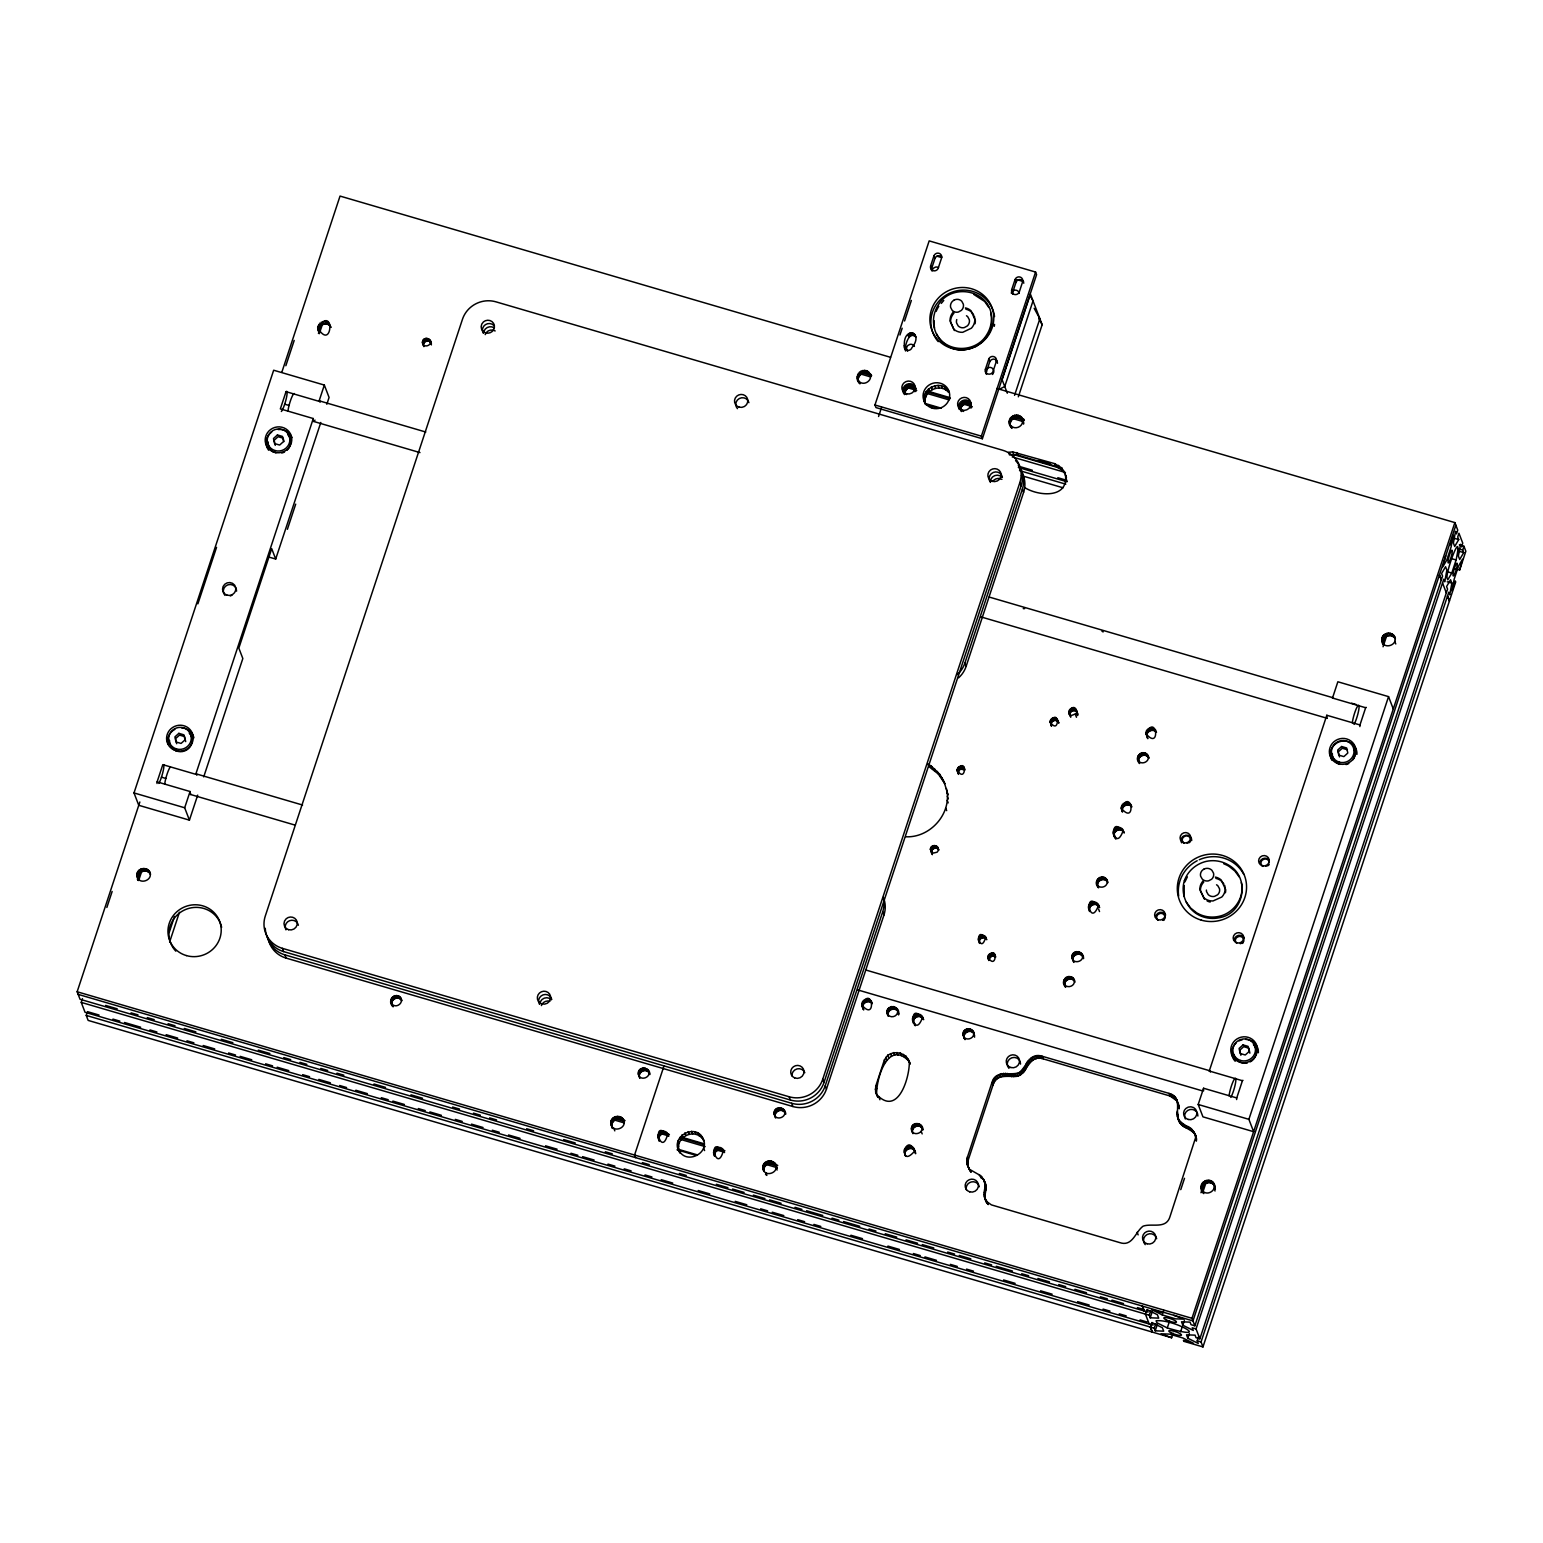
<?xml version="1.0" encoding="UTF-8"?>
<svg xmlns="http://www.w3.org/2000/svg" width="1543" height="1543" viewBox="0 0 1543 1543"><rect width="100%" height="100%" fill="white"/><g stroke="black" fill="none" stroke-linecap="round" stroke-linejoin="round"><path stroke-width="1.5" d="M861.708 1004.859C872.451 983.45 876.81 1023.086 861.708 1004.859L863.694 1009.951L862.036 1006.171M871.313 1001.06L872.316 1003.664C868.96 998.9 860.705 1003.355 863.019 1008.775M887.032 1012.285L888.363 1016.201C881.497 1005.708 900.823 1002.815 898.605 1014.928L897.312 1009.662M897.602 1012.324C897.004 1016.741 890.639 1018.419 888.035 1014.773C887.36 1009.045 896.329 1006.788 898.315 1012.266M922.656 1017.068C913.475 1042.779 906.705 997.279 923.659 1019.672L921.981 1015.892M922.984 1018.496C919.628 1013.732 911.392 1018.206 913.707 1023.607L912.376 1019.692M963.044 1034.543C962.427 1027.021 974.231 1027.117 974.327 1034.524C971.646 1027.464 960.402 1033.598 965.031 1039.635L963.044 1034.543L964.375 1038.458M963.372 1035.854C965.687 1042.104 975.928 1038.053 973.324 1031.92M1063.706 982.216L1065.692 987.308C1057.688 979.091 1073.523 970.991 1074.989 982.197M1064.034 983.527C1066.039 989.044 1075.124 986.671 1074.314 980.904C1070.803 976.333 1062.761 980.731 1065.036 986.131M1082.202 954.712C1085.057 961.694 1072.674 964.915 1071.922 957.354C1071.575 948.926 1084.305 950.623 1083.514 958.627L1081.527 953.535M1072.925 959.939C1072.115 954.172 1081.18 951.8 1083.205 957.316M1098.635 904.989C1089.454 930.699 1082.685 885.181 1099.619 907.593L1097.96 903.812M1098.963 906.416C1095.607 901.652 1087.371 906.127 1089.667 911.527L1088.355 907.612M1096.572 882.75L1098.558 887.842C1090.515 879.78 1106.408 871.351 1107.835 882.731L1106.177 878.951M1096.899 884.062C1098.905 889.578 1107.99 887.206 1107.16 881.439C1103.669 876.868 1095.626 881.265 1097.883 886.666M1123.265 830.385C1114.104 856.095 1107.334 810.596 1124.268 832.989L1122.61 829.227M1123.613 831.812C1120.257 827.048 1112.002 831.523 1114.316 836.923L1113.004 833.027M1121.221 808.146C1131.964 786.737 1136.323 826.392 1121.221 808.146L1122.533 812.062L1121.53 809.458M1122.205 810.75C1121.51 805.677 1128.859 802.765 1131.829 806.95L1130.826 804.347M1137.654 758.423L1139.621 763.515C1131.598 755.453 1147.491 747.024 1148.918 758.404L1147.259 754.623M1148.262 757.227C1144.906 752.463 1136.651 756.919 1138.965 762.338M1145.851 733.561C1156.614 712.133 1160.953 751.788 1145.851 733.561L1147.838 738.653L1147.182 737.477M1146.854 736.165C1146.16 731.073 1153.508 728.18 1156.478 732.366L1155.476 729.762M905.992 836.788C930.66 837.868 952.571 812.872 946.399 788.531M968.155 1166.932L971.126 1172.275L967.48 1165.389L966.921 1158.716L991.995 1082.453C995.775 1069.299 1009.932 1075.934 1018.939 1072.713C1026.693 1067.139 1029.393 1051.863 1042.335 1056.299L1169.015 1093.389C1182.845 1096.899 1174.782 1111.481 1178.698 1120.469C1181.996 1129.842 1197.908 1128.762 1196.326 1141.087C1197.599 1127.721 1182.517 1127.181 1177.695 1117.884M969.158 1169.536L967.75 1164.695L968.348 1159.661L992.998 1085.057C996.778 1071.903 1010.916 1078.538 1019.942 1075.317C1027.696 1069.743 1030.396 1054.448 1043.338 1058.903L1170.018 1095.993L1176.885 1100.834L1179.199 1108.8L1178.216 1106.196M1195.324 1138.483L1170.057 1216.424C1166.277 1229.578 1152.139 1222.963 1143.112 1226.164C1135.359 1231.738 1132.658 1247.033 1119.717 1242.597L991.416 1204.89L987.25 1201.958L984.588 1197.677L985.09 1184.31L983.682 1179.469L980.461 1175.573L970.142 1169.671M987.25 1201.958L988.253 1204.562C980.943 1198.004 989.121 1188.476 984.357 1181.012M1178.698 1120.469L1177.155 1111.191M1050.011 721.7C1059.81 706.559 1059.713 736.532 1050.011 721.7L1051.535 726.232C1048.604 721.372 1057.456 717.669 1058.884 723.166L1057.476 719.617M875.633 1091.981L877.89 1097.343L875.633 1091.981L875.71 1086.233L884.39 1059.945L887.804 1055.161L893.609 1052.654L900.283 1053.059L906.03 1056.28L910.312 1064.072L908.056 1058.71M876.636 1094.585C876.135 1078.634 887.919 1039.191 909.058 1061.314M1198.737 1336.257L1197.233 1340.828L1198.255 1343.452L1187.821 1338.225L1186.509 1334.811L1195.073 1335.158L1196.037 1337.704L1199.856 1338.823L1447.565 589.098L1446.582 586.552L1450.555 579.744L1451.867 583.158L1449.745 594.807L1448.761 592.203L1201.052 1341.947L1202.961 1346.923L1183.809 1341.311L1183.442 1340.327L1193.414 1343.259L1182.98 1338.032L1169.652 1334.136L1161.088 1333.788L1171.658 1337.742L88.144 1020.405L86.234 1015.41L87.469 1011.649L99.041 1015.043M1456.11 559.955C1463.516 524.543 1446.003 569.926 1447.025 577.969L1447.797 579.859L1451.789 573.032L1456.11 559.955L1451.481 558.605M775.396 1164.174C779.909 1172.487 764.923 1178.042 762.956 1168.784C761.104 1158.947 777.19 1158.292 776.978 1168.36L774.393 1162.805M762.956 1168.784L763.959 1171.388C762.377 1165.139 771.172 1160.625 775.396 1165.409M1184.214 885.528L1184.175 896.483M149.497 871.776C154.011 880.089 139.005 885.624 137.057 876.366C135.07 867.61 149.613 865.372 150.5 874.38L148.514 870.406M137.057 876.366L138.639 880.552C135.012 874.129 144.714 867.532 149.517 873.01M317.646 327.637C335.082 303.142 332.652 353.077 317.646 327.637L319.362 333.519L322.468 324.261M331.224 327.347C328.37 321.58 318.765 323.856 318.649 330.241L320.327 325.631M422.435 342.083C423.071 336.085 431.944 338.129 431.346 343.896C430.169 338.322 421.162 341.659 423.881 346.635L422.435 342.083C422.493 348.776 432.831 345.825 429.996 340.328M390.861 1001.831L393.118 1006.808C384.901 999.459 399.463 989.429 401.816 1000.771L400.023 997.067M392.327 1005.708C389.434 1000.558 397.187 995.293 401.026 999.671M623.372 1119.659C627.885 1127.972 612.88 1133.507 610.932 1124.249C608.945 1115.493 623.507 1113.255 624.375 1122.262L622.388 1118.289M610.932 1124.249L612.513 1128.434C608.887 1121.992 618.589 1115.415 623.391 1120.893M648.349 1070.668C651.975 1077.323 639.959 1081.759 638.397 1074.333C637.008 1066.117 650.336 1066.194 649.815 1074.545L647.578 1069.569M638.397 1074.333L639.863 1078.21C636.97 1073.06 644.743 1067.795 648.561 1072.173M667.791 1133.642C661.176 1160.336 650.162 1115.242 668.794 1136.246L667 1132.543M657.839 1137.307L659.305 1141.164C656.392 1136.034 664.165 1130.768 668.003 1135.147M677.898 1147.278L680.058 1153.045C668.023 1136.651 698.111 1121.125 703.782 1140.701L700.811 1135.359M678.881 1149.863C675.776 1137.384 693.347 1128.377 701.814 1137.963M679.055 1150.442C686.442 1165.312 710.918 1152.717 702.779 1138.098M857.387 378.286L859.952 383.841C850.386 375.142 867.687 363.241 870.831 376.299L868.844 372.326M858.969 382.471C855.343 376.048 865.044 369.452 869.847 374.93M723.532 1149.959C716.916 1176.673 705.903 1131.578 724.535 1152.563L722.741 1148.86M713.58 1153.624L714.583 1156.228C713.329 1151.232 720.369 1147.645 723.744 1151.464M906.609 394.564C897.66 387.254 915.809 379.52 915.713 391.536L913.456 386.579M904.294 391.343L905.297 393.947C904.044 388.952 911.084 385.345 914.459 389.183M784.172 1110.459C787.779 1117.093 775.763 1121.53 774.2 1114.123C772.812 1105.907 786.139 1105.965 785.638 1114.316L783.381 1109.359M774.2 1114.123L775.666 1117.981C772.773 1112.85 780.546 1107.585 784.384 1111.963M914.575 391.633L914.247 387.679M937.141 407.853L925.569 404.459C917.275 389.897 941.886 377.244 949.234 392.134M924.353 401.315L925.356 403.919C922.232 391.44 939.803 382.413 948.27 391.999L947.267 389.395M963.604 411.441C952.127 405.77 971.048 394.449 971.454 407.873L969.197 402.897M960.035 407.68L961.501 411.537C958.608 406.388 966.362 401.122 970.2 405.5M970.316 407.95L969.988 403.996M1009.99 424.402L1011.977 428.375C1000.983 417.208 1024.417 407.815 1023.568 424.094L1021.852 418.23M1010.993 427.006C1006.48 418.693 1021.485 413.158 1023.433 422.416M930.352 849.286C930.41 844.908 937.411 844.137 938.26 848.496A4.012 3.877 -21 0 1 937.025 852.218L933.11 853.125L930.352 849.286L932.377 854.668M937.315 846.721L938.896 850.135C936.678 845.68 929.349 849.46 931.779 853.838M957.084 769.841C967.538 755.125 966.072 785.098 957.084 769.841L958.164 773.448M1022.565 421.49C1022.43 427.083 1014.715 429.938 1010.974 425.772M958.087 772.445L960.247 769.128L965.031 769.88L964.047 767.276M914.633 1151.117C897.447 1170.867 906.146 1127.277 915.635 1153.72L914.054 1148.493M904.102 1152.158L905.567 1156.035C901.961 1149.381 913.957 1144.964 915.52 1152.37M921.46 1126.12C925.067 1132.774 913.07 1137.191 911.508 1129.785C910.119 1121.568 923.428 1121.645 922.926 1129.977L920.67 1125.021M911.508 1129.785L912.974 1133.661C910.061 1128.512 917.834 1123.246 921.672 1127.624M985.765 937.102C979.844 957.586 973.459 921.904 986.768 939.706L985.186 936.273M1018.341 467.49L1066.927 481.725L1065.461 474.993C1068.566 498.948 1038.227 496.132 1024.783 487.627M978.301 939.841L979.651 943.409C977.471 939.552 983.296 935.598 986.17 938.877M987.809 956.911C998.263 942.214 996.817 972.186 987.809 956.911L988.889 960.537L987.886 957.933M988.812 959.515L991.956 955.85L995.756 956.949L994.772 954.365M1076.609 712.962C1060.292 723.686 1075.124 694.022 1077.593 715.566L1076.358 710.011M1077.708 713.56C1076.725 708.642 1068.682 710.532 1069.897 715.354L1068.894 712.75M1201.206 1188.052L1203.771 1193.607C1193.626 1183.712 1213.627 1172.873 1215.228 1187.647L1212.663 1182.092M1202.788 1192.238C1199.162 1185.795 1208.863 1179.218 1213.666 1184.696M1202.769 1191.003C1207.552 1196.481 1217.273 1189.884 1213.647 1183.462M1394.371 636.43C1398.884 644.743 1383.878 650.278 1381.93 641.02C1379.963 632.244 1394.506 630.007 1395.373 639.033L1393.387 635.06M1381.93 641.02L1382.933 643.605C1381.371 637.375 1390.166 632.861 1394.39 637.664M197.697 795.108L189.423 820.143L138.754 805.292L134.01 792.928L273.67 370.224L324.339 385.075L329.083 397.438L326.827 404.266M197.87 603.872L216.541 547.36M1150.75 1310.643L1149.226 1315.215L1150.229 1317.799L1158.697 1318.146L1157.385 1314.732L1147.066 1309.563L1148.031 1312.09L80.043 999.266L77.15 991.763L139.854 801.994M281.868 372.133L340.039 196.077L890.504 357.301M106.853 907.477L112.138 891.488M285.841 365.73L294.192 340.444M1155.746 1323.663L1154.222 1328.234L1155.225 1330.818L1163.692 1331.165L1162.38 1327.751L1152.062 1322.582L1153.026 1325.109L85.039 1012.285L81.239 1002.391L82.473 998.63M157.039 783.497A10.705 1.736 -73.7 0 1 157.116 781.877L162.806 764.653L195.749 774.297A10.705 1.736 -73.7 0 1 196.829 775.28M320.057 402.299A10.705 1.736 -73.7 0 0 318.977 401.315L286.034 391.671L280.344 408.895L313.287 418.539A10.705 1.736 -73.7 0 0 315.003 420.101M137.385 879.375L140.413 870.233M137.751 880.359L140.779 871.216M318.437 333.481L321.465 324.319M138.754 880.301L141.782 871.139M189.423 820.143L184.678 807.78L190.059 791.52L157.116 781.877M195.749 774.297L313.287 418.539M318.977 401.315L324.339 385.075M203.715 776.881L242.83 658.514L238.837 648.099L271.703 548.652L275.696 559.048L268.791 557.023M275.696 559.048L320.809 422.473M287.384 529.307L295.697 504.137M169.209 932.473L174.494 916.465M169.614 942.04L179.432 912.279M874.958 404.98L929.175 240.882L1035.584 272.05L1036.587 274.654L982.37 438.752L875.961 407.583L874.958 404.98L981.367 436.148L982.37 438.752M899.935 334.985L902.173 328.235M904.564 320.983L911.354 300.461M664.03 1065.866L634.559 1155.032L635.562 1157.636M878.565 416.494L881.593 407.352M930.641 265.859L933.978 255.81A4.012 3.877 -21 0 1 939.07 253.322A4.012 3.877 -21 0 1 941.5 258.24L938.24 268.077A4.012 3.877 -21 0 1 933.206 270.7A4.012 3.877 -21 0 1 930.641 265.859L931.644 268.443A4.012 3.877 -21 0 0 931.548 270.469M931.644 268.443L934.962 258.414L933.978 255.81M985.437 369.163L988.793 359.018A4.012 3.877 -21 0 1 993.962 356.664A4.012 3.877 -21 0 1 996.257 361.66L993.036 371.4A4.012 3.877 -21 0 1 988.002 374.004A4.012 3.877 -21 0 1 985.437 369.163L986.44 371.767A4.012 3.877 -21 0 0 986.324 373.792M986.44 371.767L989.796 361.621L988.793 359.018M981.367 436.148L1035.584 272.05M1014.561 395.355L1039.866 318.745L1034.157 308.291M1018.341 396.802L1042.161 324.705L1030.415 294.134L1002.14 379.752L1007.309 393.214M823.943 1082.588L822.708 1079.329L1019.865 482.554A26.752 25.826 -21 0 0 1002.738 450.267L496.017 301.849A26.752 25.826 -21 0 0 462.456 319.305L265.28 916.06A26.752 25.826 -21 0 0 282.408 948.347L283.661 951.607L790.402 1100.024A26.752 25.826 -21 0 0 823.943 1082.588L1021.119 485.814A26.752 25.826 -21 0 0 1015.564 460.566M268.328 939.243A26.752 25.826 -21 0 0 286.149 958.107L792.89 1106.524A26.752 25.826 -21 0 0 826.45 1089.088L825.196 1085.828L882.712 911.778A26.752 25.826 -21 0 0 883.425 898.354M957.354 674.561A26.752 25.826 -21 0 0 964.857 663.124L1022.373 489.073A26.752 25.826 -21 0 0 1018.284 465.523M826.45 1089.088L883.946 915.038A26.752 25.826 -21 0 0 883.31 897.312M958.608 677.821A26.752 25.826 -21 0 0 966.111 666.383L1023.607 492.313A26.752 25.826 -21 0 0 1019.537 468.783M1366.211 707.369A10.705 1.736 -73.7 0 0 1365.651 707.736L1332.496 698.034L1337.858 681.775L1388.546 696.626L1248.885 1119.331L1253.63 1131.694L1202.942 1116.843L1198.197 1104.479L1203.579 1088.239L1236.734 1097.941A10.705 1.736 -73.7 0 0 1236.637 1099.561M1210.348 1071.999A10.705 1.736 -73.7 0 0 1209.268 1071.016L1326.806 715.258L1359.962 724.959A10.705 1.736 -73.7 0 0 1359.865 726.599M1180.761 1189.634L1184.503 1178.331M1146.642 1310.316L1145.388 1314.077L1149.207 1323.99M1150.229 1317.799L1152.486 1310.952M1151.907 1322.544L1150.403 1327.115L1152.293 1332.072L1150.384 1327.076L1151.618 1323.335M1155.225 1330.818L1157.481 1323.952M1200.975 1192.739L1204.003 1183.577M1382.412 643.566L1385.44 634.404M1202.113 1191.427L1205.141 1182.285M1382.798 644.55L1385.826 635.388M1173.818 1315.292L1184.117 1319.169L1175.592 1318.841L1162.284 1314.925L1163.808 1310.354M1203.116 1191.37L1206.144 1182.208M1383.049 646.768L1386.829 635.33M1236.734 1097.941L1242.424 1080.717A10.705 1.736 -73.7 0 1 1242.983 1080.351M1359.962 724.959L1365.651 707.736M1167.28 1327.944L1156.903 1322.756L1156.093 1320.769C1173.779 1318.86 1214.399 1341.696 1167.28 1327.944L1169.555 1321.078M1171.658 1337.742L1173.162 1333.171M1180.588 1331.84L1182.112 1327.269M1199.856 1338.823L1196.056 1328.928L1192.238 1327.809L1193.26 1330.432L1182.825 1325.225L1184.349 1320.634M1182.825 1325.225L1181.514 1321.792L1190.077 1322.139L1191.042 1324.685L1194.861 1325.803L1191.967 1318.301L1454.856 522.595L996.913 388.47M1455.859 525.199L1192.97 1320.904L78.153 994.367M1187.821 1338.225L1189.344 1333.653M1194.861 1325.803L1442.57 576.079L1441.586 573.552L1445.56 566.725L1446.871 570.139L1444.749 581.788L1443.766 579.204L1196.056 1328.928M1454.856 522.595L1457.749 530.117L1456.515 533.878L1455.531 531.293L1453.39 543.059L1454.702 546.473L1458.714 539.587L1457.711 537.003L1458.945 533.242L1462.745 543.136L1461.51 546.897L1460.527 544.313L1458.386 556.059L1459.697 559.492L1463.709 552.606L1462.706 550.022L1463.941 546.261L1459.312 544.91M1202.961 1346.923L1455.705 581.962L1455.319 580.978L1452.021 590.988L1454.162 579.223L1458.482 566.146L1462.494 559.26L1459.639 570.023L1455.01 568.673M1459.639 570.023L1465.85 551.237L1463.941 546.261M1011.726 289.602L1014.947 279.9A4.012 3.877 -21 0 1 1019.788 276.969A4.012 3.877 -21 0 1 1022.681 281.636L1019.325 291.82A4.012 3.877 -21 0 1 1014.291 294.443A4.012 3.877 -21 0 1 1011.726 289.602L1012.729 292.206A4.012 3.877 -21 0 0 1012.613 294.212M1012.729 292.206L1015.93 282.504L1014.947 279.9M904.352 345.42C903.311 325.65 924.585 332.208 911.952 347.638A4.012 3.877 -21 0 1 906.918 350.261A4.012 3.877 -21 0 1 904.352 345.42L905.355 348.024A4.012 3.877 -21 0 0 905.606 350.994M905.355 348.024C905.567 343.626 909.541 330.781 915.828 337.049L914.825 334.445M996.257 361.66L996.585 360.676M1184.908 881.902L1187.377 876.868M941.269 303.392L943.757 300.48M986.903 368.546L988.832 367.504A4.07 3.915 -21 0 1 992.747 368.661L993.711 370.532A4.34 4.185 -21 0 1 993.576 372.654M999.073 389.376L1004.744 386.522L1033.019 300.904L1029.586 294.636M230.37 595.945L231.932 595.193M968.715 349.297L975.87 346.577L982.139 342.16L987.096 336.316A30.359 29.298 -21 0 0 991.339 314.541C987.655 289.081 950.912 283.314 938.279 304.993A30.359 29.298 -21 0 0 934.055 326.769C936.736 341.582 951.896 352.691 966.825 349.489M1187.126 843.153L1188.168 842.787A4.34 4.185 -21 0 1 1189.267 842.69M1265.858 866.221L1266.899 865.854A4.34 4.185 -21 0 1 1267.98 865.758M1240.263 943.699L1241.286 943.332A4.34 4.185 -21 0 1 1242.385 943.217M1012.652 451.906L1008.486 452.311L1009.488 454.915L1017.744 455.146L1055.759 466.275L1062.703 470.499L1065.056 473.797L1061.7 467.895L1054.756 463.671L1012.652 451.906L1013.655 454.491M1023.24 608.636L1024.629 608.636M936.967 256.215L941.539 257.546M1016.721 279.572L1023.568 281.578M1451.77 537.562L1458.714 539.587M864.369 372.577L871.313 374.602M929.137 391.536L949.967 397.65M1017.049 417.285L1023.993 419.33M862.441 372.885L871.679 375.585M908.692 386.425L915.635 388.47M927.208 391.845L950.334 398.634M1015.12 417.594L1024.359 420.313M1458.077 548.652L1462.706 550.022M861.206 374.158L870.464 376.878M907.477 387.717L916.716 390.437M925.974 393.137L949.119 399.907M962.986 403.977L972.244 406.696M1011.572 418.211L1023.144 421.605M1459.08 551.256L1463.709 552.606M925.202 403.475L941.384 408.22M1447.16 571.662L1451.789 573.032M1038.921 460.624L1050.494 464.019M1013.346 454.471L1061.931 468.706M1447.238 581.807L1451.867 583.158M1012.227 456.921L1065.441 472.505M1020.791 466.854L1032.344 470.249M1057.804 477.713L1064.747 479.738M1019.537 470.615L1065.808 484.174M1021.447 475.61L1063.088 487.8M319.613 400.929L425.81 432.04M989.179 597.045L1333.191 697.802M1351.649 703.203L1356.278 704.572M284.683 404.189L289.081 405.481M313.788 421.49L419.985 452.6M981.039 616.93L1327.346 718.363M1347.367 749.744L1342.294 748.259L1338.34 751.827L1339.459 756.88M196.385 773.93L302.582 805.041M865.932 970.046L1209.943 1070.803M1209.268 1071.016L1242.424 1080.717M161.456 777.171L165.853 778.463M190.541 794.491L294.443 824.926M857.792 989.931L1201.804 1090.689M1198.197 1104.479L1248.885 1119.331M134.01 792.928L184.678 807.78M282.408 948.347L789.148 1096.764A26.752 25.826 -21 0 0 822.708 1079.329M267.074 936.003A26.752 25.826 -21 0 0 284.915 954.866L791.655 1103.284A26.752 25.826 -21 0 0 825.196 1085.828M615.811 1117.923L625.069 1120.623M680.598 1136.882L703.724 1143.672M768.51 1162.631L777.749 1165.351M613.883 1118.231L623.141 1120.932M664.782 1133.121L669.411 1134.491M680.964 1137.866L704.109 1144.655M717.977 1148.706L724.921 1150.75M766.562 1162.94L775.82 1165.659M612.648 1119.524L624.221 1122.899M658.919 1133.063L668.177 1135.783M679.73 1139.158L705.19 1146.623M716.762 1149.998L723.686 1152.042M765.328 1164.232L776.9 1167.627M678.959 1149.496L697.475 1154.916M677.03 1149.805L695.527 1155.225M77.15 991.763L1191.967 1318.301M105.618 1005.419L117.191 1008.794M131.059 1012.864L138.002 1014.889M147.26 1017.609L154.204 1019.634M168.071 1023.703L175.015 1025.748M184.273 1028.448L195.845 1031.843M221.285 1039.288L232.858 1042.682M258.298 1050.127L269.871 1053.522M283.738 1057.591L290.682 1059.617M299.94 1062.336L306.883 1064.361M320.751 1068.431L327.695 1070.456M336.953 1073.176L343.896 1075.201M373.965 1084.015L385.538 1087.391M410.978 1094.855L422.551 1098.23M452.62 1107.045L459.563 1109.07M473.45 1113.139L480.374 1115.184M489.632 1117.884L496.576 1119.929M526.645 1128.724L533.589 1130.768M563.658 1139.563L575.23 1142.958M605.3 1151.772L612.243 1153.798M642.312 1162.612L649.256 1164.637M679.325 1173.451L686.269 1175.477M716.338 1184.291L727.91 1187.686M732.539 1189.036L744.112 1192.411M753.35 1195.131L764.923 1198.525M769.552 1199.875L781.124 1203.27M794.992 1207.32L801.936 1209.365M806.565 1210.715L822.766 1215.46M832.005 1218.16L838.948 1220.204M843.577 1221.555L859.779 1226.299M869.037 1229.019L875.961 1231.044M885.219 1233.744L896.792 1237.139M906.05 1239.858L917.603 1243.234M922.232 1244.584L933.804 1247.978M947.691 1252.048L954.616 1254.073M959.245 1255.443L970.817 1258.818M984.704 1262.888L991.628 1264.913M996.257 1266.282L1012.459 1271.027M1021.717 1273.727L1028.66 1275.752M1037.899 1278.472L1049.471 1281.867M1058.729 1284.567L1065.673 1286.611M1074.912 1289.312L1086.484 1292.706M1100.371 1296.776L1107.315 1298.801M1111.924 1300.151L1123.497 1303.546M1137.384 1307.615L1144.327 1309.641M81.239 1002.391L1149.226 1315.215M112.928 1019.094L119.872 1021.138M124.501 1022.488L140.683 1027.233M149.941 1029.933L156.885 1031.978M166.123 1034.678L177.696 1038.073M186.954 1040.792L193.897 1042.817M203.155 1045.518L214.708 1048.912M228.595 1052.982L235.539 1055.007M240.168 1056.376L251.721 1059.752M265.608 1063.821L272.552 1065.847M277.181 1067.216L288.734 1070.591M302.621 1074.661L309.564 1076.686M318.822 1079.406L330.376 1082.8M339.634 1085.5L346.577 1087.545M355.835 1090.245L367.388 1093.64M381.275 1097.69L388.219 1099.735M392.848 1101.085L404.401 1104.479M418.288 1108.549L425.232 1110.574M429.861 1111.924L441.414 1115.319M455.301 1119.389L462.244 1121.414M471.502 1124.133L483.055 1127.509M492.313 1130.228L499.257 1132.253M508.515 1134.973L520.087 1138.348M545.528 1145.813L557.1 1149.188M570.968 1153.257L577.911 1155.302M582.54 1156.652L594.113 1160.027M607.981 1164.097L614.924 1166.142M624.182 1168.842L631.126 1170.886M644.993 1174.937L651.937 1176.981M661.195 1179.681L672.767 1183.076M698.207 1190.521L709.78 1193.916M735.22 1201.361L746.793 1204.755M760.66 1208.825L767.604 1210.85M772.233 1212.2L783.805 1215.595M797.673 1219.664L804.617 1221.69M813.875 1224.409L820.818 1226.434M850.887 1235.249L862.46 1238.643M887.9 1246.088L899.473 1249.483M913.36 1253.533L920.284 1255.578M924.913 1256.928L936.485 1260.322M950.372 1264.373L957.296 1266.417M966.554 1269.118L973.498 1271.162M1003.567 1279.957L1015.14 1283.352M1040.58 1290.816L1052.152 1294.191M1077.593 1301.656L1089.165 1305.031M1103.052 1309.1L1109.996 1311.126M1119.234 1313.845L1126.178 1315.87M1140.065 1319.94L1147.008 1321.985M86.234 1015.41L1150.384 1327.076M1150.403 1327.115L1154.222 1328.234M1197.233 1340.828L1201.052 1341.947M973.845 294.462L984.646 301.464L988.87 307.539M1162.284 1314.925L1151.907 1309.737L1162.033 1312.707L1161.667 1311.724M1101.972 631.261L1103.149 631.936M931.336 766.157L927.979 764.036L928.982 766.64L938.279 773.969L944.856 783.709L939.822 774.393L931.336 766.157L932.338 768.761M876.887 1094.739C898.007 1116.862 909.811 1077.4 909.309 1061.468M765.521 1174.339L766.852 1175.4L765.849 1172.796M858.95 381.237C863.733 386.714 873.454 380.137 869.828 373.695M392.115 1004.204C395.953 1008.582 403.707 1003.316 400.814 998.167M1114.991 838.1L1115.936 839.064L1114.933 836.46M914.363 1024.783L915.327 1025.748L914.324 1023.144M1223.753 883.676L1221.651 881.265A13.019 12.575 -21 0 0 1215.845 878.391M1204.427 899.164L1200.396 890.793A12.17 11.746 -21 0 1 1203.752 882.075M973.556 314.521L971.511 312.072A12.17 11.746 -21 0 0 965.879 309.236M954.384 330.549L950.527 322.063A13.019 12.575 -21 0 1 953.96 313.133M1236.483 943.217L1235.48 941.384A4.07 3.915 -21 0 1 1236.753 937.527L1238.701 936.543A4.34 4.185 -21 0 1 1242.713 937.72L1243.716 939.571A4.07 3.915 -21 0 1 1243.619 941.654M1157.771 920.168L1156.768 918.316A4.07 3.915 -21 0 1 1158.041 914.478L1159.97 913.495A4.34 4.185 -21 0 1 1164.001 914.671L1165.004 916.503A4.07 3.915 -21 0 1 1164.907 918.606M1239.28 877.022L1234.882 871.024L1229 866.317A30.359 29.298 -21 0 0 1223.83 863.849M1186.278 902.076L1190.675 908.075L1196.577 912.781A30.359 29.298 -21 0 0 1218.816 916.388C1233.764 913.321 1244.892 897.775 1241.382 882.615M1070.244 716.318L1070.823 717.129L1068.817 711.747M423.457 344.861L422.531 343.086M986.556 374.351L985.611 372.48A4.34 4.185 -21 0 1 986.208 369.375M914.42 346.404L913.803 345.536A4.07 3.915 -21 0 0 909.888 344.398L907.959 345.42A4.34 4.185 -21 0 0 906.667 349.354L907.612 351.225M936.505 333.77C945.975 353.212 975.755 353.038 986.594 334.985A30.359 29.298 -21 0 0 990.837 313.229M983.778 1180.626L985.36 1183.616M1137.963 759.735C1140.277 765.984 1150.519 761.933 1147.915 755.8M1073.253 961.25L1073.909 962.427L1071.922 957.354M887.36 1013.597L888.035 1014.773M1038.728 318.437L1042.161 324.705M943.853 781.105L948.058 795.011L947.074 792.408M1449.649 544.004L1450.034 544.988L1453.236 535.247L1451.114 546.955L1446.794 560.013L1442.801 566.86L1445.714 555.924M1442.531 582.945L1446.312 592.859M1392.075 633.98L1393.078 636.584M1394.776 641.367L1395.779 643.971M1390.494 633.286L1391.497 635.89M1388.796 633.016L1389.799 635.62M1387.061 633.189L1388.064 635.793M1385.421 633.807L1386.424 636.41M1383.994 634.79L1384.997 637.394M1382.856 636.102L1383.859 638.706M1382.123 637.645L1383.107 640.249M1381.795 639.323L1382.798 641.927M1388.546 696.626L1393.29 708.989M1061.7 467.895L1062.703 470.499M1065.789 479.024L1066.792 481.628M1058.517 465.33L1059.52 467.934M1054.756 463.671L1055.759 466.275M1154.511 728.797L1155.514 731.401M1153.335 728.122L1154.338 730.707M1152.004 727.756L1153.007 730.36M1150.615 727.756L1151.599 730.36M1149.265 728.103L1150.249 730.707M1148.031 728.778L1149.034 731.382M1147.028 729.723L1148.031 732.327M1146.295 730.9L1147.298 733.504M1145.89 732.211L1146.893 734.796M1020.868 416.861L1021.871 419.465M1019.537 415.781L1020.54 418.384M1017.975 415.086L1018.978 417.69M1016.258 414.836L1017.261 417.42M1146.295 753.659L1147.298 756.263M1145.118 752.984L1146.121 755.588M1014.523 415.009L1015.525 417.594M1143.787 752.618L1144.79 755.221M1012.883 415.607L1013.886 418.211M1142.399 752.618L1143.402 755.221M1141.049 752.965L1142.032 755.569M1011.456 416.591L1012.459 419.195M1139.814 753.64L1140.817 756.244M1010.337 417.902L1011.34 420.506M1138.811 754.585L1139.814 757.189M1009.585 419.465L1010.588 422.068M1138.078 755.761L1139.081 758.365M1009.276 421.123L1010.26 423.727M1009.411 422.821L1010.414 425.424M1137.692 757.073L1138.676 759.677M1016.76 452.543L1017.744 455.146M1019.865 482.554L1021.119 485.814M1022.373 489.073L1023.607 492.313M1129.862 803.382L1130.865 805.986M1128.685 802.707L1129.688 805.311M1127.354 802.36L1128.357 804.964M1125.966 802.341L1126.969 804.945M1124.616 802.688L1125.619 805.292M1123.381 803.363L1124.384 805.967M968.136 402.048L969.139 404.652M1122.378 804.327L1123.381 806.931M966.882 401.489L967.885 404.092M1121.645 805.485L1122.648 808.088M965.513 401.276L966.516 403.88M1121.26 806.796L1122.243 809.4M964.144 401.411L965.127 404.015M962.832 401.913L963.816 404.497M961.675 402.704L962.678 405.308M960.768 403.745L961.771 406.349M960.17 404.98L961.173 407.583M959.92 406.33L960.923 408.934M1121.665 828.263L1122.648 830.867M1075.76 709.182L1077.785 714.563M1074.97 708.546L1075.972 711.149M1120.469 827.569L1121.472 830.173M1074.024 708.121L1075.027 710.725M1119.138 827.222L1120.141 829.825M1073.002 707.967L1074.005 710.571M1075.471 714.679L1076.474 717.283M1071.961 708.063L1072.964 710.667M1117.749 827.222L1118.752 829.806M1070.977 708.43L1071.98 711.034M1116.399 827.549L1117.402 830.153M1070.128 709.028L1071.131 711.632M1115.165 828.225L1116.168 830.828M1069.453 709.819L1070.437 712.422M1068.99 710.744L1069.993 713.348M944.625 387.254L945.628 389.858M1114.162 829.189L1115.165 831.793M1113.429 830.365L1114.432 832.95M1113.043 831.658L1114.046 834.262M941.481 385.866L942.484 388.47M938.067 385.345L939.07 387.949M934.595 385.692L935.598 388.296M914.17 333.674L915.173 336.278M913.321 333.095L914.305 335.699M912.337 332.767L913.34 335.371M911.296 332.709L912.299 335.294M931.316 386.888L932.319 389.492M910.274 332.902L911.277 335.506M909.328 333.346L910.312 335.95M1056.859 718.826L1057.862 721.43M908.518 334.002L909.521 336.605M1056.029 718.228L1057.032 720.832M1055.238 717.919L1056.241 720.523M907.92 334.85L908.904 337.454M1055.065 717.842L1056.068 720.446M928.462 388.875L929.465 391.478M1054.043 717.726L1055.046 720.33M1053.001 717.881L1054.004 720.485M1052.037 718.286L1053.04 720.89M926.205 391.498L927.208 394.101M1051.207 718.922L1052.21 721.526M1050.571 719.732L1051.554 722.336M1050.166 720.677L1051.149 723.281M924.701 394.603L925.704 397.207M924.083 397.94L925.067 400.544M1105.232 877.986L1106.215 880.59M1104.036 877.311L1105.039 879.915M1102.705 876.945L1103.708 879.549M1101.316 876.945L1102.319 879.549M912.395 385.731L913.398 388.335M911.141 385.171L912.144 387.775M1099.966 877.292L1100.969 879.896M909.772 384.959L910.775 387.563M1098.751 877.967L1099.735 880.571M908.383 385.094L909.386 387.698M1097.729 878.912L1098.732 881.516M1193.896 1131.945L1196.056 1137.712M907.091 385.576L908.075 388.18M1096.996 880.089L1097.999 882.692M1193.009 1130.518L1193.993 1133.121M1195.304 1136.786L1196.307 1139.39M1214.36 1186.721L1215.363 1189.325M1096.61 881.4L1097.613 884.004M1191.929 1129.206L1192.913 1131.81M1211.332 1181.012L1212.335 1183.616M905.934 386.367L906.937 388.971M1190.675 1128.049L1191.678 1130.653M1214.052 1188.399L1215.055 1191.003M1189.267 1127.065L1190.27 1129.669M1209.77 1180.337L1210.773 1182.941M905.027 387.428L906.03 390.032M904.429 388.662L905.432 391.266M1187.763 1126.274L1188.746 1128.878M1208.053 1180.067L1209.056 1182.671M904.179 389.993L905.182 392.597M1176.769 1099.658L1178.929 1105.424M1175.882 1098.23L1176.885 1100.834M1178.177 1104.499L1179.18 1107.102M1186.143 1125.676L1187.146 1128.28M1174.802 1096.919L1175.805 1099.523M1206.317 1180.241L1207.32 1182.845M1173.548 1095.761L1174.551 1098.365M1184.523 1125.098L1185.525 1127.702M1172.159 1094.778L1173.162 1097.382M1182.999 1124.307L1184.002 1126.911M1204.678 1180.839L1205.681 1183.442M1170.636 1093.987L1171.638 1096.591M1097.015 902.848L1098.018 905.452M1181.61 1123.323L1182.594 1125.927M1176.943 1112.889L1177.945 1115.493M1095.819 902.173L1096.822 904.777M1098.52 908.962L1099.523 911.566M1180.356 1122.166L1181.359 1124.77M1203.251 1181.822L1204.254 1184.426M1169.015 1093.389L1170.018 1095.993M1176.962 1114.586L1177.965 1117.19M1179.276 1120.854L1180.279 1123.458M1177.213 1116.245L1178.216 1118.849M1178.389 1119.427L1179.373 1122.012M1094.488 901.806L1095.491 904.41M1202.132 1183.153L1203.116 1185.757M1093.1 901.806L1094.103 904.41M1201.38 1184.696L1202.383 1187.3M1201.071 1186.355L1202.055 1188.959M1091.75 902.154L1092.753 904.757M1090.535 902.829L1091.518 905.432M1089.512 903.774L1090.515 906.377M1088.779 904.95L1089.782 907.554M1088.394 906.262L1089.397 908.866M867.513 371.265L868.516 373.869M865.951 370.571L866.954 373.175M864.234 370.301L865.237 372.905M862.518 370.474L863.501 373.078M860.878 371.072L861.862 373.676M859.432 372.075L860.435 374.679M858.313 373.387L859.316 375.991M1080.582 952.59L1081.585 955.194M1079.386 951.896L1080.389 954.5M857.561 374.93L858.564 377.534M857.252 376.608L858.255 379.212M1078.056 951.549L1079.058 954.153M1076.667 951.549L1077.67 954.133M964.857 663.124L966.111 666.383M1075.317 951.877L1076.32 954.481M1074.102 952.552L1075.105 955.156M1073.079 953.516L1074.082 956.12M1072.366 954.673L1073.349 957.277M1071.961 955.985L1072.964 958.589M1073.311 978.416L1074.314 981.02M1072.366 977.452L1073.369 980.056M1071.189 976.758L1072.173 979.361M1069.839 976.41L1070.842 979.014M1068.45 976.41L1069.453 979.014M1067.1 976.758L1068.103 979.361M1065.885 977.433L1066.888 980.017M1064.863 978.378L1065.866 980.982M1064.149 979.554L1065.133 982.158M1063.744 980.847L1064.747 983.45M963.237 766.64L964.24 769.243M962.311 766.215L963.295 768.819M961.27 766.061L962.273 768.665M960.247 766.157L961.231 768.761M959.264 766.524L960.247 769.128M958.396 767.122L959.399 769.726M1137.152 1232.278L1138.136 1234.882M957.721 767.913L958.724 770.516M957.277 768.838L958.261 771.442M957.161 770.844L958.512 774.393M942.001 777.653L943.004 780.257M939.822 774.393L940.806 776.978M947.344 796.323L948.328 798.927M937.295 771.365L938.279 773.969M947.19 800.277L948.193 802.881M934.46 768.607L935.444 771.211M1042.335 1056.299L1043.338 1058.903M945.685 808.05L946.688 810.634M1040.638 1055.913L1041.641 1058.517M1038.921 1055.759L1039.905 1058.363M1037.166 1055.817L1038.169 1058.421M1035.449 1056.106L1036.452 1058.71M1033.771 1056.608L1034.774 1059.212M993.962 953.709L994.965 956.313M993.036 953.304L994.02 955.908M991.995 953.13L992.998 955.734M1032.171 1057.302L1033.174 1059.906M984.376 935.637L985.379 938.24M990.972 953.246L991.956 955.85M983.45 935.212L984.434 937.816M1030.666 1058.209L1031.669 1060.812M989.989 953.613L990.972 956.216M982.409 935.058L983.412 937.662M989.121 954.21L990.124 956.795M1029.316 1059.289L1030.3 1061.893M981.367 935.154L982.37 937.758M988.446 954.982L989.449 957.586M980.384 935.521L981.387 938.125M988.002 955.908L989.005 958.512M1028.101 1060.542L1029.085 1063.146M979.535 936.119L980.538 938.723M978.86 936.91L979.863 939.513M1027.059 1061.931L1028.043 1064.535M978.416 937.835L979.4 940.439M978.223 938.838L979.226 941.442M1026.191 1063.416L1027.194 1066.02M1025.555 1065.017L1026.558 1067.621M1024.918 1066.599L1025.902 1069.203M1024.07 1068.103L1025.053 1070.707M1023.028 1069.492L1024.012 1072.096M936.524 846.065L937.508 848.669M935.579 845.66L936.582 848.264M1021.813 1070.726L1022.797 1073.33M934.557 845.506L935.54 848.091M933.515 845.603L934.518 848.206M1020.444 1071.826L1021.427 1074.41M932.531 845.969L933.534 848.573M1018.939 1072.713L1019.942 1075.317M931.663 846.567L932.666 849.171M930.988 847.338L931.991 849.942M1017.338 1073.427L1018.341 1076.03M930.545 848.284L931.548 850.868M1015.66 1073.928L1016.663 1076.532M1013.944 1074.217L1014.947 1076.821M1012.189 1074.275L1013.192 1076.879M1010.472 1074.121L1011.475 1076.725M1008.775 1073.735L1009.778 1076.339M1007.097 1073.349L1008.08 1075.953M1005.361 1073.195L1006.364 1075.799M1003.625 1073.272L1004.609 1075.857M1001.889 1073.542L1002.892 1076.146M1000.211 1074.044L1001.214 1076.648M998.61 1074.757L999.613 1077.361M997.125 1075.664L998.128 1078.268M995.756 1076.744L996.759 1079.348M994.541 1077.978L995.544 1080.582M993.499 1079.367L994.502 1081.971M992.65 1080.871L993.653 1083.475M972.669 1030.743L974.655 1035.835M973.614 1034.582L974.617 1037.185M991.995 1082.453L992.998 1085.057M971.704 1029.779L972.707 1032.383M970.528 1029.104L971.531 1031.708M969.197 1028.737L970.181 1031.341M967.808 1028.737L968.792 1031.341M966.439 1029.085L967.442 1031.688M965.224 1029.76L966.227 1032.363M964.221 1030.705L965.204 1033.309M963.488 1031.881L964.491 1034.485M963.083 1033.193L964.086 1035.797M882.712 911.778L883.946 915.038M921.036 1014.947L922.039 1017.551M983.682 1179.469L984.665 1182.073M984.839 1182.632L985.842 1185.236M919.84 1014.252L920.843 1016.856M985.09 1184.31L986.093 1186.895M981.695 1176.711L982.698 1179.315M985.109 1185.988L986.112 1188.592M918.509 1013.905L919.512 1016.509M980.461 1175.573L981.444 1178.158L979.053 1174.589M984.916 1187.686L985.9 1190.289M917.121 1013.905L918.124 1016.49M984.473 1189.344L985.476 1191.948M984.048 1191.003L985.051 1193.607M915.77 1014.233L916.773 1016.837M983.855 1192.681L984.839 1195.285M983.875 1194.378L984.878 1196.982M986.17 1200.647L987.173 1203.251M914.555 1014.908L915.558 1017.512M984.125 1196.056L986.286 1201.823M913.533 1015.873L914.536 1018.476M967.365 1157.057L968.348 1159.661M912.82 1017.03L913.803 1019.634M966.921 1158.716L967.924 1161.32M912.414 1018.341L913.417 1020.945M966.728 1160.394L967.731 1162.998M966.747 1162.091L967.75 1164.695M969.062 1168.379L970.046 1170.963M966.998 1163.769L968.001 1166.373M896.657 1008.486L898.643 1013.577M895.692 1007.521L896.695 1010.125M894.516 1006.827L895.519 1009.431M893.185 1006.48L894.188 1009.083M891.796 1006.48L892.78 1009.083M890.446 1006.827L891.43 1009.431M889.212 1007.502L890.215 1010.086M888.209 1008.447L889.212 1011.051M906.03 1056.28L907.033 1058.884M887.476 1009.623L888.479 1012.227M887.071 1010.916L888.074 1013.52M903.388 1054.351L904.391 1056.955M900.283 1053.059L901.286 1055.663M896.965 1052.48L897.949 1055.084M893.609 1052.654L894.612 1055.258M919.609 1124.172L920.612 1126.776M918.355 1123.613L919.358 1126.216M921.19 1131.308L922.174 1133.912M870.368 1000.095L871.351 1002.699M890.485 1053.56L891.488 1056.164M916.986 1123.4L917.989 1126.004M869.172 999.42L870.175 1002.024M867.841 999.054L868.844 1001.658M915.597 1123.535L916.6 1126.139M866.452 999.054L867.455 1001.658M914.285 1124.018L915.288 1126.621M887.804 1055.161L888.787 1057.765M865.102 999.401L866.105 1002.005M913.147 1124.808L914.15 1127.412M912.241 1125.869L913.244 1128.473M863.868 1000.076L864.871 1002.68M885.721 1057.341L886.724 1059.945M911.643 1127.104L912.646 1129.707M862.865 1001.021L863.868 1003.625M911.392 1128.434L912.395 1131.038M862.132 1002.198L863.135 1004.802M884.39 1059.945L885.393 1062.529M861.746 1003.509L862.749 1006.113M913.282 1147.394L914.266 1149.998M912.222 1146.545L913.225 1149.149M910.968 1145.986L911.952 1148.59M909.599 1145.774L910.601 1148.378M908.21 1145.909L909.213 1148.513M906.898 1146.391L907.901 1148.995M905.76 1147.201L906.744 1149.786M904.854 1148.243L905.857 1150.847M904.256 1149.477L905.259 1152.081M904.005 1150.808L904.989 1153.412M875.71 1086.233L876.713 1088.837M878.912 1097.15L879.915 1099.754M875.228 1089.069L876.231 1091.672M789.148 1096.764L790.402 1100.024M791.655 1103.284L792.89 1106.524M782.32 1108.491L783.323 1111.095M781.067 1107.951L782.07 1110.555M779.697 1107.739L780.7 1110.324M778.308 1107.874L779.311 1110.478M776.997 1108.356L778 1110.96M775.859 1109.147L776.843 1111.751M774.952 1110.188L775.955 1112.792M774.355 1111.442L775.357 1114.027M774.104 1112.773L775.107 1115.377M776.11 1167.453L777.113 1170.038M773.082 1161.744L774.085 1164.348M771.5 1161.05L772.503 1163.653M769.803 1160.78L770.786 1163.383M768.067 1160.953L769.07 1163.557M766.427 1161.57L767.43 1164.174M765 1162.554L766.003 1165.158M763.862 1163.885L764.865 1166.489M763.129 1165.428L764.132 1168.032M762.801 1167.106L763.804 1169.71M429.398 339.518L431.423 344.899M428.607 338.881L429.61 341.466M427.662 338.457L428.665 341.061M426.639 338.303L427.642 340.907M425.598 338.399L426.601 341.003M424.614 338.766L425.617 341.369M423.766 339.364L424.749 341.967M423.071 340.154L424.074 342.758M422.628 341.08L423.631 343.684M721.68 1148.011L722.683 1150.615M720.427 1147.452L721.43 1150.056M719.057 1147.24L720.06 1149.844M717.669 1147.375L718.672 1149.979M716.357 1147.857L717.36 1150.461M715.219 1148.648L716.222 1151.252M714.313 1149.709L715.316 1152.312M713.715 1150.943L714.718 1153.547M713.464 1152.274L714.467 1154.878M698.169 1133.218L699.172 1135.822M703.589 1147.973L704.592 1150.577M695.025 1131.829L696.028 1134.433M691.611 1131.289L692.614 1133.893M688.139 1131.636L689.142 1134.24M684.861 1132.851L685.864 1135.455M682.006 1134.838L682.99 1137.442M679.749 1137.461L680.733 1140.065M678.245 1140.547L679.248 1143.151M677.608 1143.903L678.611 1146.507M646.517 1068.72L647.52 1071.324M645.263 1068.161L646.247 1070.765M643.894 1067.949L644.897 1070.553M642.505 1068.084L643.508 1070.688M665.94 1131.675L666.942 1134.279M641.194 1068.566L642.197 1071.17M664.686 1131.135L665.689 1133.739M640.056 1069.376L641.039 1071.98M663.316 1130.923L664.319 1133.526M639.149 1070.418L640.152 1073.021M661.928 1131.058L662.931 1133.661M638.551 1071.652L639.554 1074.256M638.301 1073.002L639.284 1075.606M660.616 1131.54L661.619 1134.144M659.478 1132.331L660.481 1134.934M658.572 1133.391L659.575 1135.976M657.974 1134.626L658.977 1137.23M657.723 1135.957L658.726 1138.56M329.238 323.374L330.241 325.978M327.926 322.294L328.929 324.898M326.344 321.619L327.347 324.204M324.647 321.349L325.65 323.953M322.911 321.523L323.914 324.126M321.272 322.121L322.275 324.724M319.845 323.104L320.848 325.708M318.707 324.435L319.71 327.02M317.974 325.978L318.957 328.582M621.058 1117.228L622.06 1119.832M317.781 329.334L319.362 333.519M619.495 1116.534L620.498 1119.138M617.779 1116.264L618.782 1118.868M616.043 1116.438L617.046 1119.041M614.423 1117.036L615.406 1119.639M612.976 1118.039L613.979 1120.623M611.857 1119.35L612.86 1121.954M611.105 1120.893L612.108 1123.497M613.825 1128.261L614.808 1130.865M610.797 1122.571L611.78 1125.156M398.962 996.219L399.965 998.822M397.708 995.659L398.711 998.263M396.339 995.447L397.342 998.051M394.969 995.582L395.953 998.186M393.658 996.064L394.642 998.668M392.501 996.874L393.504 999.459M391.594 997.916L392.597 1000.52M390.996 999.15L391.999 1001.754M390.745 1000.5L391.748 1003.085M284.915 954.866L286.149 958.107M147.183 869.345L148.186 871.949M145.621 868.651L146.624 871.255M143.904 868.381L144.907 870.985M142.168 868.555L143.171 871.159M140.529 869.153L141.532 871.756M139.101 870.156L140.104 872.759M137.983 871.467L138.966 874.071M137.231 873.01L138.234 875.614M136.922 874.688L137.906 877.292M1269.31 862.093L1268.307 860.261A4.34 4.185 -21 0 0 1264.296 859.085L1262.348 860.049A4.07 3.915 -21 0 0 1261.075 863.906L1262.078 865.758A4.34 4.185 -21 0 0 1262.926 866.414M1064.072 471.194L1066.464 477.597M1019.229 293.266L1018.284 291.415A4.07 3.915 -21 0 0 1014.349 290.258L1012.439 291.28A4.34 4.185 -21 0 0 1011.263 293.093M1106.852 880.127L1107.16 881.439M1249.888 1053.175L1248.788 1048.141L1243.716 1046.655L1239.762 1050.224L1240.881 1055.258M283.912 441.568L283.179 438.193L278.106 436.708L274.153 440.276L275.271 445.329M185.7 741.624L184.601 736.59L179.528 735.104L175.574 738.653L176.673 743.707M1224.621 885.2L1225.181 888.305A12.17 11.746 -21 0 1 1221.805 897.023L1213.01 900.958A13.019 12.575 -21 0 1 1203.926 897.833L1199.875 889.462A12.17 11.746 -21 0 1 1203.251 880.764M974.347 316.084L974.848 319.247A13.019 12.575 -21 0 1 971.415 328.177L962.736 332.304A12.17 11.746 -21 0 1 953.863 329.238L950.025 320.751A13.019 12.575 -21 0 1 953.458 311.821M485.196 334.619A6.693 6.461 -21 0 1 495.168 330.954M483.634 333.037A6.693 6.461 -21 0 1 493.914 327.695M990.375 481.455A6.693 6.461 -21 0 1 1001.966 477.192M992.689 481.493A6.693 6.461 -21 0 1 1001.908 479.372M539.838 1004.011A6.693 6.461 -21 0 1 551.43 999.748M541.4 1005.592A6.693 6.461 -21 0 1 549.79 1001.233M283.661 951.607A26.752 25.826 -21 0 1 265.261 928.269M483.036 332.922A6.693 6.461 -21 0 1 494.088 325.631M990.452 482.4A6.693 6.461 -21 0 1 993.306 472.428A6.693 6.461 -21 0 1 1002.391 477.462M539.317 1004.03A6.693 6.461 -21 0 1 543.02 994.888A6.693 6.461 -21 0 1 551.758 999.44M737.458 408.644A6.693 6.461 -21 0 1 739.386 398.48A6.693 6.461 -21 0 1 748.914 402.684M285.937 929.831A6.693 6.461 -21 0 1 289.64 920.67A6.693 6.461 -21 0 1 298.397 925.241M791.983 1075.972A6.693 6.461 -21 0 1 804.829 1072.694M1253.437 1044.65A11.36 10.975 -21 0 1 1250.177 1061.912M1247.38 1062.953A11.36 10.975 -21 0 1 1233.956 1054.776M1353.693 748.586A11.36 10.975 -21 0 1 1353.115 759.619M1348.756 763.534A11.36 10.975 -21 0 1 1345.978 764.556M1340.115 764.402A11.36 10.975 -21 0 1 1332.303 753.524M189.249 733.099A11.36 10.975 -21 0 1 184.62 750.978A11.36 10.975 -21 0 1 169.537 740.351M287.827 434.702A11.36 10.975 -21 0 1 286.998 450.305M284.568 451.983A11.36 10.975 -21 0 1 281.771 453.006M275.927 452.851A11.36 10.975 -21 0 1 268.116 441.973M163.751 764.614A10.705 1.736 -73.7 0 1 162.651 773.159A10.705 1.736 -73.7 0 1 158.852 783.439M286.034 391.671A10.705 1.736 -73.7 0 1 286.207 398.865A10.705 1.736 -73.7 0 1 281.347 411.499M191.062 794.124A10.705 1.736 -73.7 0 1 190.059 791.52M167.859 743.803A13.386 12.923 -21 0 1 174.841 729.376M181.573 727.833A13.386 12.923 -21 0 1 193.917 737.785M268.636 450.228A13.386 12.923 -21 0 1 271.703 432.04M278.164 429.533A13.386 12.923 -21 0 1 291.936 437.556M224.989 595.405A6.693 6.461 -21 0 1 227.708 584.893A6.693 6.461 -21 0 1 236.58 591.143M1326.864 717.9A10.705 1.736 -73.7 0 1 1326.806 715.258M1332.496 698.034A10.705 1.736 -73.7 0 1 1333.441 697.995M1203.636 1090.862A10.705 1.736 -73.7 0 1 1203.579 1088.239M1331.802 760.14A13.386 12.923 -21 0 1 1340.886 741.334A13.386 12.923 -21 0 1 1356.953 754.334M1245.76 1039.384A13.386 12.923 -21 0 1 1258.374 1052.712M1235.191 1061.256A13.386 12.923 -21 0 1 1236.155 1042.914M1239.029 1040.927A13.386 12.923 -21 0 1 1242.308 1039.731M1164.425 919.551A4.07 3.915 -21 0 1 1163.731 920.361A4.34 4.185 -21 0 0 1162.573 920.264M1269.214 864.176A4.07 3.915 -21 0 1 1268.751 865.141M1190.695 840.086A4.07 3.915 -21 0 0 1190.598 839.045L1189.595 837.193A4.34 4.185 -21 0 0 1185.564 836.017L1183.635 837A4.07 3.915 -21 0 0 1182.362 840.858L1183.365 842.69A4.34 4.185 -21 0 0 1184.195 843.365M1190.502 841.128A4.07 3.915 -21 0 1 1190.039 842.073M1243.157 942.619A4.07 3.915 -21 0 1 1242.443 943.429M1225.373 892.78A12.17 11.746 -21 0 0 1225.682 889.636L1221.13 879.934A13.019 12.575 -21 0 0 1215.344 877.08M1210.233 902.019A13.019 12.575 -21 0 1 1207.127 900.958M1206.414 890.06A6.384 6.172 -21 0 0 1206.568 891.7L1208.188 894.574A6.808 6.577 -21 0 0 1214.534 896.367L1217.562 894.805A6.384 6.172 -21 0 0 1219.491 888.71L1217.89 885.836A6.808 6.577 -21 0 0 1216.54 884.795M287.962 411.094A10.705 1.736 -73.7 0 1 290.74 399.888A10.705 1.736 -73.7 0 1 294.212 393.504M1352.324 722.838A10.705 1.736 -73.7 0 1 1356.741 707.678A10.705 1.736 -73.7 0 1 1358.824 709.568A10.705 1.736 -73.7 0 1 1354.04 724.4M164.715 784.095A10.705 1.736 -73.7 0 1 170.405 766.871M1229.077 1095.839A10.705 1.736 -73.7 0 1 1233.493 1080.698A10.705 1.736 -73.7 0 1 1235.596 1082.588A10.705 1.736 -73.7 0 1 1230.813 1097.401M938.221 341.639A32.094 30.995 -21 0 1 950.122 292.958A32.094 30.995 -21 0 1 994.541 316.585M994.56 324.377A32.094 30.995 -21 0 1 994.232 326.325M959.322 409.551A6.693 6.461 -21 0 1 962.215 400.756A6.693 6.461 -21 0 1 971.183 403.379M904.564 394.603A6.693 6.461 -21 0 1 906.474 384.438A6.693 6.461 -21 0 1 916.021 388.643M989.796 361.621A4.012 3.877 -21 0 1 997.492 363.261M1015.93 282.504A4.012 3.877 -21 0 1 1023.8 283.218M934.962 258.414A4.012 3.877 -21 0 1 941.77 257.025M966.304 1189.73A6.693 6.461 -21 0 1 971.415 1181.919A6.693 6.461 -21 0 1 979.323 1186.741M1259.879 861.881A5.343 5.169 -21 0 1 1268.905 859.798M1178.678 896.059A34.775 33.58 -21 0 1 1197.194 860.724M1199.239 859.74A34.775 33.58 -21 0 1 1243.774 874.36M1145.215 1244.642A6.693 6.461 -21 0 1 1147.143 1234.477A6.693 6.461 -21 0 1 1156.671 1238.682M1185.313 1118.945A6.693 6.461 -21 0 1 1189.865 1109.552A6.693 6.461 -21 0 1 1197.889 1116.033M1234.149 940.304A5.343 5.169 -21 0 1 1244.217 937.97M1185.294 835.303A5.343 5.169 -21 0 1 1191.717 840.511M1181.649 842.825A5.343 5.169 -21 0 1 1181.186 841.552M1181.07 840.202A5.343 5.169 -21 0 1 1183.982 835.785M1008.948 1068.354A6.693 6.461 -21 0 1 1011.668 1057.842A6.693 6.461 -21 0 1 1020.54 1064.091M1155.611 917.294A5.343 5.169 -21 0 1 1165.679 914.98M175.806 951.144A26.752 25.826 -21 0 1 183.482 910.486A26.752 25.826 -21 0 1 221.633 927.304M993.113 373.637A4.34 4.185 -21 0 1 992.4 374.467M938.51 267.614A4.07 3.915 -21 0 0 935.405 267.132L933.496 268.154A4.34 4.185 -21 0 0 932.107 271.028M934.557 328.08A30.359 29.298 -21 0 1 934.036 320.616M936.138 311.416A30.359 29.298 -21 0 1 938.8 306.324M975.002 323.779A13.019 12.575 -21 0 0 975.35 320.558L971.01 310.76A12.17 11.746 -21 0 0 965.359 307.906M956.756 319.575A6.808 6.577 -21 0 0 956.583 322.931L958.126 325.843A6.384 6.172 -21 0 0 964.336 327.579L967.326 325.939A6.808 6.577 -21 0 0 969.313 319.71L967.77 316.797A6.384 6.172 -21 0 0 966.458 315.756M1184.407 880.571C1180.453 892.992 1186.066 907.284 1197.079 914.092A30.359 29.298 -21 0 0 1219.317 917.719C1244.41 913.707 1250.64 877.253 1228.498 865.006A30.359 29.298 -21 0 0 1206.24 861.38C1196.326 863.714 1187.821 870.908 1184.407 880.571M277.431 434.952L273.477 438.521L274.596 443.574L279.649 445.059L283.603 441.491L282.504 436.438L277.431 434.952M178.853 733.349L174.899 736.898L175.998 741.952L181.071 743.437L185.025 739.869L183.926 734.834L178.853 733.349M1341.619 746.503L1337.665 750.072L1338.784 755.125L1343.857 756.61L1347.81 753.042L1346.692 747.989L1341.619 746.503M1243.041 1044.9L1239.087 1048.449L1240.206 1053.503L1245.259 1054.988L1249.232 1051.419L1248.113 1046.385L1243.041 1044.9M953.998 300.152L952.61 301.155A6.808 6.577 -21 0 0 950.623 307.385L952.166 310.297A6.384 6.172 -21 0 0 958.357 312.052L961.366 310.394A6.808 6.577 -21 0 0 963.333 304.183L961.79 301.271A6.384 6.172 -21 0 0 955.599 299.516L953.998 300.152M1203.964 869.114L1202.556 870.098A6.384 6.172 -21 0 0 1200.608 876.173L1202.228 879.047A6.808 6.577 -21 0 0 1208.574 880.841L1211.602 879.259A6.384 6.172 -21 0 0 1213.531 873.184L1211.93 870.31A6.808 6.577 -21 0 0 1205.584 868.516L1203.964 869.114M1441.316 579.84L1439.426 574.941L1441.316 579.859M1144.192 1310.952L1142.302 1306.053L1144.212 1310.971M1449.417 600.96L1447.508 595.984L1449.417 600.96M485.582 332.883A6.693 6.461 -21 0 0 494.339 325.361A6.693 6.461 -21 0 0 483.441 321.908A6.693 6.461 -21 0 0 485.582 332.883M991.918 481.165A6.693 6.461 -21 0 0 1001.137 474.222A6.693 6.461 -21 0 0 990.529 470.036A6.693 6.461 -21 0 0 991.918 481.165M541.94 1003.914A6.693 6.461 -21 0 0 550.504 996.199A6.693 6.461 -21 0 0 539.529 992.978A6.693 6.461 -21 0 0 541.94 1003.914M739.116 407.14A6.693 6.461 -21 0 0 747.68 399.425A6.693 6.461 -21 0 0 736.705 396.204A6.693 6.461 -21 0 0 739.116 407.14M288.58 929.696A6.693 6.461 -21 0 0 297.143 921.981A6.693 6.461 -21 0 0 286.169 918.779A6.693 6.461 -21 0 0 288.58 929.696M794.645 1077.882A6.693 6.461 -21 0 0 803.98 1071.093A6.693 6.461 -21 0 0 793.449 1066.734A6.693 6.461 -21 0 0 794.645 1077.882M1240.668 1060.504A11.36 10.975 -21 0 0 1255.23 1047.388A11.36 10.975 -21 0 0 1236.579 1041.93A11.36 10.975 -21 0 0 1240.668 1060.504M1339.247 762.126A11.36 10.975 -21 0 0 1353.809 749.011A11.36 10.975 -21 0 0 1335.158 743.533A11.36 10.975 -21 0 0 1339.247 762.126M176.481 748.953A11.36 10.975 -21 0 0 191.043 735.837A11.36 10.975 -21 0 0 172.392 730.379A11.36 10.975 -21 0 0 176.481 748.953M275.059 450.575A11.36 10.975 -21 0 0 289.621 437.46A11.36 10.975 -21 0 0 270.97 431.982A11.36 10.975 -21 0 0 275.059 450.575M175.786 750.631A13.386 12.923 -21 0 0 192.914 735.201A13.386 12.923 -21 0 0 170.964 728.759A13.386 12.923 -21 0 0 175.786 750.631M272.976 451.752A13.386 12.923 -21 0 0 291.723 438.231A13.386 12.923 -21 0 0 270.719 429.455A13.386 12.923 -21 0 0 272.976 451.752M227.13 595.212A6.693 6.461 -21 0 0 235.693 587.497A6.693 6.461 -21 0 0 224.719 584.296A6.693 6.461 -21 0 0 227.13 595.212M1239.974 1062.182A13.386 12.923 -21 0 0 1257.101 1046.752A13.386 12.923 -21 0 0 1235.171 1040.31A13.386 12.923 -21 0 0 1239.974 1062.182M1338.553 763.804A13.386 12.923 -21 0 0 1355.68 748.355A13.386 12.923 -21 0 0 1333.75 741.932A13.386 12.923 -21 0 0 1338.553 763.804M955.213 349.219A32.094 30.995 -21 0 0 992.226 308.291A32.094 30.995 -21 0 0 938.067 298.358A32.094 30.995 -21 0 0 955.213 349.219M962.196 410.091A6.693 6.461 -21 0 0 970.759 402.357A6.693 6.461 -21 0 0 959.785 399.155A6.693 6.461 -21 0 0 962.196 410.091M932.261 408.143A13.386 12.923 -21 0 0 949.408 392.693A13.386 12.923 -21 0 0 927.459 386.271A13.386 12.923 -21 0 0 932.261 408.143M906.455 393.754A6.693 6.461 -21 0 0 915.018 386.039A6.693 6.461 -21 0 0 904.044 382.818A6.693 6.461 -21 0 0 906.455 393.754M1449.649 561.093A6.693 1.08 -73.7 0 0 1452.194 550.369A6.693 1.08 -73.7 0 0 1448.568 558.277A6.693 1.08 -73.7 0 0 1449.649 561.093M1454.644 574.112A6.693 1.08 -73.7 0 0 1457.19 563.369A6.693 1.08 -73.7 0 0 1453.564 571.296A6.693 1.08 -73.7 0 0 1454.644 574.112M969.756 1191.852A6.693 6.461 -21 0 0 978.32 1184.137A6.693 6.461 -21 0 0 967.345 1180.916A6.693 6.461 -21 0 0 969.756 1191.852M1201.264 920.129A34.775 33.58 -21 0 0 1245.799 879.992A34.775 33.58 -21 0 0 1188.746 863.27A34.775 33.58 -21 0 0 1201.264 920.129M1262.29 865.739A5.343 5.169 -21 0 0 1269.156 859.547A5.343 5.169 -21 0 0 1260.38 856.982A5.343 5.169 -21 0 0 1262.29 865.739M1147.124 1243.793A6.693 6.461 -21 0 0 1155.688 1236.078A6.693 6.461 -21 0 0 1144.713 1232.857A6.693 6.461 -21 0 0 1147.124 1243.793M1158.292 919.802A5.343 5.169 -21 0 0 1165.139 913.63A5.343 5.169 -21 0 0 1156.363 911.064A5.343 5.169 -21 0 0 1158.292 919.802M1188.187 1119.466A6.693 6.461 -21 0 0 1196.751 1111.751A6.693 6.461 -21 0 0 1185.795 1108.53A6.693 6.461 -21 0 0 1188.187 1119.466M1236.83 942.812A5.343 5.169 -21 0 0 1243.677 936.64A5.343 5.169 -21 0 0 1234.901 934.074A5.343 5.169 -21 0 0 1236.83 942.812M1183.751 842.729A5.343 5.169 -21 0 0 1190.598 836.557A5.343 5.169 -21 0 0 1181.822 833.972A5.343 5.169 -21 0 0 1183.751 842.729M1010.839 1067.525A6.693 6.461 -21 0 0 1019.402 1059.81A6.693 6.461 -21 0 0 1008.428 1056.589A6.693 6.461 -21 0 0 1010.839 1067.525M1166.103 1319.824A6.693 1.369 18.3 0 0 1176.422 1322.197A6.693 1.369 18.3 0 0 1167.897 1317.934A6.693 1.369 18.3 0 0 1166.103 1319.824M1171.098 1332.824A6.693 1.369 18.3 0 0 1181.417 1335.216A6.693 1.369 18.3 0 0 1172.892 1330.934A6.693 1.369 18.3 0 0 1171.098 1332.824M186.375 955.58A26.752 25.826 -21 0 0 220.63 924.701A26.752 25.826 -21 0 0 176.751 911.855A26.752 25.826 -21 0 0 186.375 955.58"/></g></svg>
